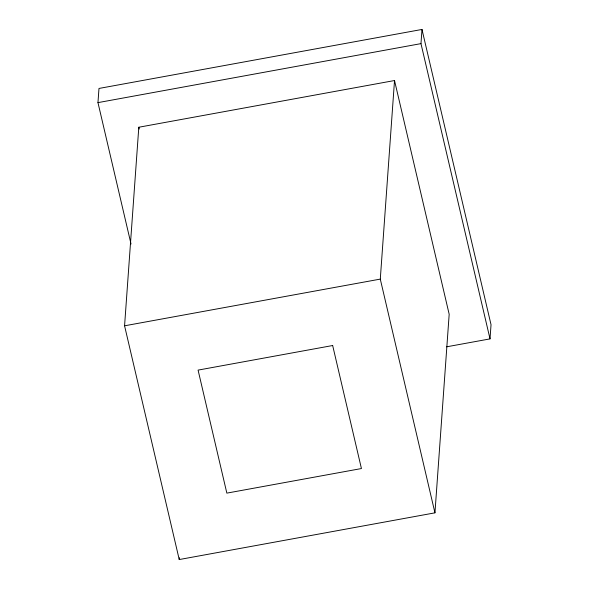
<?xml version="1.0" encoding="UTF-8"?>
<svg xmlns="http://www.w3.org/2000/svg" width="589" height="589" viewBox="0 0 589 589"><rect width="100%" height="100%" fill="white"/><g stroke="black" fill="none" stroke-linecap="round" stroke-linejoin="round"><path stroke-width="0.88" d="M131.023 243.993L97.965 102.626L98.981 88.446L421.989 29.45L491.035 324.708L490.019 338.889L446.587 346.818M124.573 325.805L138.805 127.239L394.52 80.531L449.179 314.276L434.947 512.842L179.233 559.55L124.573 325.805L380.288 279.105L394.52 80.531M179.233 559.55L179.358 557.717M490.019 338.889L420.973 43.63L421.989 29.45M97.965 102.626L420.973 43.63M380.288 279.105L434.947 512.842M138.805 127.239L139.225 129.028M332.667 345.522L198.081 370.106L226.846 493.126L361.432 468.549L332.667 345.522"/></g></svg>
